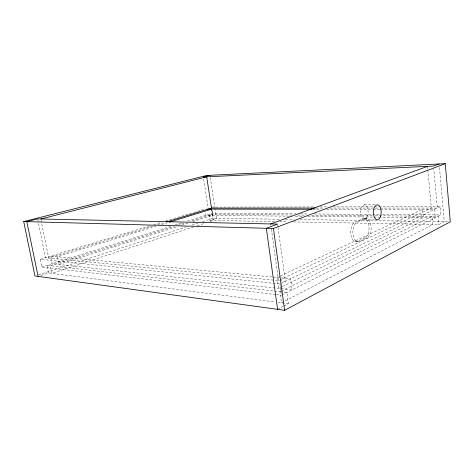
<?xml version="1.0" encoding="UTF-8"?>
<svg xmlns="http://www.w3.org/2000/svg" width="474" height="474" viewBox="0 0 474 474"><rect width="100%" height="100%" fill="white"/><g stroke="black" fill="none" stroke-linecap="round" stroke-linejoin="round"><path stroke-width="0.36" stroke-dasharray="2.37 1.78" d="M277.58 309.344L283.292 306.34M283.932 306.008L288.37 303.674L286.865 292.523L281.716 291.937M293.696 221.921L438.829 224.563L444.28 221.696L439.439 166.907M282.089 294.929L440.844 214.935L440.109 206.711L379.413 206.818M281.307 291.089L432.092 216.268L432.839 224.457L281.503 302.791L279.986 291.741M281.858 286.764L278.54 288.388L277.035 277.462L280.389 275.892M282.522 286.438L423.335 217.607L422.559 209.384L281.058 275.578M275.607 294.538L41.789 266.998L40.219 259.296L279.938 283.908L440.109 206.711M193.706 226.904L51.773 273.38L50.226 265.713L174.349 226.365M197.22 225.754L204.247 223.45M209.864 221.613L213.377 220.457L212.435 214.289L189.867 221.447M40.877 275.471L48.561 272.971L275.169 301.979M291.812 215.006L209.075 214.26L210.023 220.398L216.47 218.301L215.143 209.555M38.459 274.807L186.383 226.916M192.017 225.091L197.652 223.266M202.582 221.672L213.152 218.247L279.34 219.237M176.002 227.016L58.652 264.427L57.117 256.724L155.863 226.288M181.625 225.227L189.351 222.762M192.865 221.642L212.542 215.368L211.582 209.117M177.874 225.245L185.636 222.786M41.789 266.998L171.025 226.252M175.256 224.925L182.3 222.703M187.467 221.074L212.328 213.235L295.894 213.857M161.504 224.552L167.15 222.81M152.729 226.11L48.674 258.01L40.948 219.705M157.688 224.593L163.346 222.857M40.219 259.296L150.371 225.713M153.908 224.635L161.45 222.33M165.693 221.038L205.295 208.963M364.263 204.863L375.177 204.815M211.386 207.108L314.274 206.931M320.199 206.919L326.859 206.907M332.784 206.895L373.494 206.83M374.235 206.824L378.673 206.818M316.081 208.074L324.21 208.074M329.922 208.074L379.52 208.062M380.261 208.062L437.342 208.05L433.829 169.022M312.662 209.247L320.785 209.253M326.699 209.265L372.487 209.324M373.228 209.324L379.875 209.33M380.616 209.33L434.534 209.401L435.286 217.732L379.763 217.145M300.332 213.893L308.467 213.952M314.381 213.993L379.461 214.479M382.423 214.503L440.844 214.935M297.725 215.06L305.849 215.131M311.762 215.184L372.339 215.735M375.289 215.759L438.083 216.328L438.829 224.563M289.442 216.185L205.787 215.297L205.254 211.86M295.367 216.251L302.033 216.322M307.952 216.381L373.103 217.074M373.844 217.08L379.022 217.139M364.192 218.591L366.331 218.615M364.228 219.646L374.407 219.782M285.259 219.326L294.135 219.456M300.054 219.545L447.628 221.743M210.023 220.398L275.181 221.583M279.624 221.666L287.771 221.814M355.838 241.793L357.994 241.882M272.242 277.012L50.647 256.114L52.176 263.722L292.132 289.869L290.645 278.748L272.977 277.077M280.975 291.854L47.015 265.345L48.561 272.971M276.342 294.621L281.491 295.231M278.108 302.359L288.37 303.674M37.76 219.634L45.468 257.696L285.342 281.301L278.102 227.757M211.931 210.272L213.152 218.247M211.908 210.509L212.328 213.235M203.666 179.154L208.127 208.104M210.26 177.501L215.03 208.827M279.938 283.908L280.809 290.278M280.91 290.983L281.39 294.52M270.678 223.941L270.879 225.393M271.377 229.025L278.457 280.62L431.34 208.05L427.85 170.018M277.705 224.824L278.001 227.022M427.518 166.362L427.785 169.289M367.083 237.924L359.387 241.574A9.972 5.356 -88.5 0 1 352.988 234.286A9.972 5.356 -88.5 0 1 357.2 222.205L364.98 218.858A9.812 5.178 -88.7 0 1 371.053 226.122A9.812 5.178 -88.7 0 1 367.083 237.924M364.95 237.847L357.236 241.485A9.948 5.362 -88.5 0 1 350.825 234.215A9.948 5.362 -88.5 0 1 355.044 222.17L362.835 218.828A9.782 5.19 -88.7 0 1 368.926 226.08A9.782 5.19 -88.7 0 1 364.95 237.847M367.356 216.6A7.388 3.922 -89.5 0 0 364.672 204.904A7.388 3.922 -89.5 0 0 360.613 215.255A7.388 3.922 -89.5 0 0 367.356 216.6"/><path stroke-width="0.71" d="M284.619 310.316L450.3 221.785L445.264 163.684L206.599 175.475L23.7 221.559L34.934 275.951L284.619 310.316L273.433 228.474L445.264 163.684M439.185 163.986L433.562 166.078L203.328 176.98L209.929 175.315M270.678 223.941L427.518 166.362M169.265 222.158L211.582 209.117M166.178 221.986L211.487 208.098L206.694 176.826L40.8 218.982M211.084 208.098L315.34 208.074M207.043 209.111L311.928 209.241M23.7 221.559L273.433 228.474M38.08 276.383L26.822 221.648L37.612 218.917L277.604 224.089L266.341 228.278L277.58 309.344M380.409 216.731A7.507 3.869 -89.4 0 0 377.766 204.851A7.507 3.869 -89.4 0 0 373.749 215.368A7.507 3.869 -89.4 0 0 380.409 216.731"/></g></svg>
